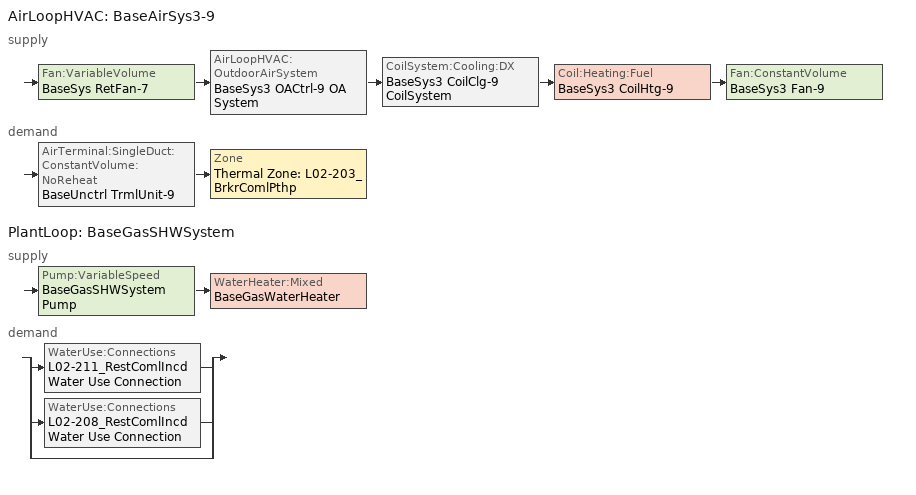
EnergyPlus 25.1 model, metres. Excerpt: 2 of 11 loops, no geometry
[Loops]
AirLoopHVAC 'BaseAirSys3-9'
 supply: Fan:VariableVolume 'BaseSys RetFan-7' > AirLoopHVAC:OutdoorAirSystem 'BaseSys3 OACtrl-9 OA System' > CoilSystem:Cooling:DX 'BaseSys3 CoilClg-9 CoilSystem' > Coil:Heating:Fuel 'BaseSys3 CoilHtg-9' > Fan:ConstantVolume 'BaseSys3 Fan-9'
 demand: AirTerminal:SingleDuct:ConstantVolume:NoReheat 'BaseUnctrl TrmlUnit-9' > Zone 'Thermal Zone: L02-203_BrkrComlPthp'
PlantLoop 'BaseGasSHWSystem'
 supply: Pump:VariableSpeed 'BaseGasSHWSystem Pump' > WaterHeater:Mixed 'BaseGasWaterHeater'
 demand: split
  | WaterUse:Connections 'L02-211_RestComlIncd Water Use Connection'
  | WaterUse:Connections 'L02-208_RestComlIncd Water Use Connection'
  | bypass
[ZoneControl:Thermostat]
Thermal Zone: L02-203_BrkrComlPthp Thermostat: Zone or ZoneList=Thermal Zone: L02-203_BrkrComlPthp; Control Type Schedule=Thermal Zone: L02-203_BrkrComlPthp Thermostat Schedule; Control 1=Thermal Zone: L02-203_BrkrComlPthp Thermostat; Temperature Difference Between Cutout And Setpoint {deltaC}=0
[ThermostatSetpoint:DualSetpoint]
Thermal Zone: L02-203_BrkrComlPthp Thermostat: Heating Setpoint Temperature Schedule=GLBHHtgSetpt; Cooling Setpoint Temperature Schedule=NoClgSetpt
[AirTerminal:SingleDuct:ConstantVolume:NoReheat]
BaseUnctrl TrmlUnit-9: Availability Schedule=Always On Discrete; Maximum Air Flow Rate {m3/s}=0.195332
[Zone equipment]
Thermal Zone: L02-203_BrkrComlPthp: BaseUnctrl TrmlUnit-9
[Sizing:Zone]
Thermal Zone: L02-203_BrkrComlPthp: Zone Cooling Design Supply Air Temperature Input Method=TemperatureDifference; Zone Cooling Design Supply Air Temperature {C}=14; Zone Cooling Design Supply Air Temperature Difference {deltaC}=11.1111; Zone Heating Design Supply Air Temperature Input Method=TemperatureDifference; Zone Heating Design Supply Air Temperature {C}=40; Zone Heating Design Supply Air Temperature Difference {deltaC}=11.1111; Zone Cooling Design Supply Air Humidity Ratio {kgWater/kgDryAir}=0.0085; Zone Heating Design Supply Air Humidity Ratio {kgWater/kgDryAir}=0.008; Design Specification Outdoor Air Object=Thermal Zone: L02-203_BrkrComlPthp Design Specification Outdoor Air; Zone Heating Sizing Factor=1; Zone Cooling Sizing Factor=1; Cooling Design Air Flow Method=DesignDay; Cooling Design Air Flow Rate {m3/s}=0; Cooling Minimum Air Flow per Zone Floor Area {m3/s-m2}=0; Cooling Minimum Air Flow {m3/s}=0; Cooling Minimum Air Flow Fraction=0; Heating Design Air Flow Method=DesignDay; Heating Design Air Flow Rate {m3/s}=0; Heating Maximum Air Flow per Zone Floor Area {m3/s-m2}=0; Heating Maximum Air Flow {m3/s}=0; Heating Maximum Air Flow Fraction=0; Account for Dedicated Outdoor Air System=No; Zone Load Sizing Method=Sensible Load Only No Latent Load; Zone Latent Cooling Design Supply Air Humidity Ratio Input Method=HumidityRatioDifference; Zone Cooling Design Supply Air Humidity Ratio Difference {kgWater/kgDryAir}=0.005; Zone Latent Heating Design Supply Air Humidity Ratio Input Method=HumidityRatioDifference; Zone Humidification Design Supply Air Humidity Ratio Difference {kgWater/kgDryAir}=0.005; Type of Space Sum to Use=Coincident
[DesignSpecification:OutdoorAir]
Thermal Zone: L02-203_BrkrComlPthp Design Specification Outdoor Air: Outdoor Air Method=Maximum; Outdoor Air Flow per Person {m3/s-person}=0.000123553; Outdoor Air Flow per Zone Floor Area {m3/s-m2}=0.0010933; Outdoor Air Flow per Zone {m3/s}=0; Outdoor Air Flow Air Changes per Hour {1/hr}=0
[AirLoopHVAC]
BaseAirSys3-9: Design Supply Air Flow Rate {m3/s}=0.195332; Design Return Air Flow Fraction of Supply Air Flow=0.9
[Sizing:System]
BaseAirSys3-9: Type of Load to Size On=Sensible; Design Outdoor Air Flow Rate {m3/s}=Autosize; Central Heating Maximum System Air Flow Ratio=1; Preheat Design Temperature {C}=10; Preheat Design Humidity Ratio {kgWater/kgDryAir}=0; Precool Design Temperature {C}=5.68434e-14; Precool Design Humidity Ratio {kgWater/kgDryAir}=0; Central Cooling Design Supply Air Temperature {C}=12.7778; Central Heating Design Supply Air Temperature {C}=32.2222; Type of Zone Sum to Use=NonCoincident; 100% Outdoor Air in Cooling=No; 100% Outdoor Air in Heating=No; Central Cooling Design Supply Air Humidity Ratio {kgWater/kgDryAir}=0.0085; Central Heating Design Supply Air Humidity Ratio {kgWater/kgDryAir}=0.008; Cooling Supply Air Flow Rate Method=DesignDay; Cooling Supply Air Flow Rate {m3/s}=0; Cooling Supply Air Flow Rate Per Floor Area {m3/s-m2}=0.00996765; Cooling Fraction of Autosized Cooling Supply Air Flow Rate=1; Cooling Supply Air Flow Rate Per Unit Cooling Capacity {m3/s-W}=3.94755e-05; Heating Supply Air Flow Rate Method=DesignDay; Heating Supply Air Flow Rate {m3/s}=0; Heating Supply Air Flow Rate Per Floor Area {m3/s-m2}=0.00996765; Heating Fraction of Autosized Heating Supply Air Flow Rate=1; Heating Fraction of Autosized Cooling Supply Air Flow Rate=1; Heating Supply Air Flow Rate Per Unit Heating Capacity {m3/s-W}=3.15882e-05; System Outdoor Air Method=ZoneSum; Zone Maximum Outdoor Air Fraction=1; Cooling Design Capacity Method=CoolingDesignCapacity; Cooling Design Capacity {W}=Autosize; Cooling Design Capacity Per Floor Area {W/m2}=234.7; Fraction of Autosized Cooling Design Capacity=1; Heating Design Capacity Method=HeatingDesignCapacity; Heating Design Capacity {W}=Autosize; Heating Design Capacity Per Floor Area {W/m2}=157; Fraction of Autosized Heating Design Capacity=1; Central Cooling Capacity Control Method=OnOff; Occupant Diversity=Autosize
[AvailabilityManager:NightCycle]
Availability Manager Night Cycle 9: Applicability Schedule=Always On Discrete; Fan Schedule=GLBHHVAC; Control Type=CycleOnControlZone; Thermostat Tolerance {deltaC}=1.11111; Cycling Run Time Control Type=ThermostatWithMinimumRunTime; Cycling Run Time {s}=900; Control Zone or Zone List=Thermal Zone: L02-203_BrkrComlPthp
[Fan:VariableVolume]
BaseSys RetFan-7: Availability Schedule=GLBHHVAC; Fan Total Efficiency=0.53625; Pressure Rise {Pa}=490.84; Maximum Flow Rate {m3/s}=0.195332; Fan Power Minimum Flow Rate Input Method=FixedFlowRate; Fan Power Minimum Flow Fraction=0; Fan Power Minimum Air Flow Rate {m3/s}=0; Motor Efficiency=0.825; Motor In Airstream Fraction=1; Fan Power Coefficient 1=0.0013; Fan Power Coefficient 2=0.147; Fan Power Coefficient 3=0.9506; Fan Power Coefficient 4=-0.0998; Fan Power Coefficient 5=0
[SetpointManager:MixedAir] Control Variable=Temperature
Name | Setpoint Node or NodeList
BaseSys RetFan-7 Outlet Node OS Default SPM | BaseSys RetFan-7 Outlet Node
BaseSys3 OACtrl-9 OA System Mixed Air Node OS Default SPM | BaseSys3 OACtrl-9 OA System Mixed Air Node
BaseSys3 CoilClg-9 Outlet Node OS Default SPM | BaseSys3 CoilClg-9 Outlet Node
BaseSys3 CoilHtg-9 Outlet Node OS Default SPM | BaseSys3 CoilHtg-9 Outlet Node
[Controller:OutdoorAir]
BaseSys3 OACtrl-9: Minimum Outdoor Air Flow Rate {m3/s}=0; Maximum Outdoor Air Flow Rate {m3/s}=Autosize; Economizer Control Type=FixedDryBulb; Economizer Control Action Type=ModulateFlow; Economizer Maximum Limit Dry-Bulb Temperature {C}=23.8889; Economizer Maximum Limit Enthalpy {J/kg}=116300; Lockout Type=NoLockout; Minimum Limit Type=FixedMinimum; Minimum Outdoor Air Schedule=BaseSys3 OACtrl-9 Schedule; Maximum Fraction of Outdoor Air Schedule=BaseSys3 OACtrl-9 Max OA Schedule; Mechanical Ventilation Controller=BaseSys3 OACtrl-9 Mech Vent Controller; High Humidity Control=No; High Humidity Outdoor Air Flow Ratio=1; Control High Indoor Humidity Based on Outdoor Humidity Ratio=Yes; Heat Recovery Bypass Control Type=BypassWhenWithinEconomizerLimits; Economizer Operation Staging=InterlockedWithMechanicalCooling
[Controller:MechanicalVentilation]
BaseSys3 OACtrl-9 Mech Vent Controller: Availability Schedule=BaseSys3 OACtrl-9 Schedule; Demand Controlled Ventilation=Yes; System Outdoor Air Method=ZoneSum; Zone or ZoneList Name 1=Thermal Zone: L02-203_BrkrComlPthp; Design Specification Outdoor Air Object Name 1=Thermal Zone: L02-203_BrkrComlPthp Design Specification Outdoor Air
[CoilSystem:Cooling:DX]
BaseSys3 CoilClg-9 CoilSystem: Availability Schedule=Always On Discrete; Cooling Coil=BaseSys3 CoilClg-9
[Coil:Cooling:DX:SingleSpeed]
BaseSys3 CoilClg-9: Availability Schedule=Always On Discrete; Gross Rated Total Cooling Capacity {W}=3547.57; Gross Rated Sensible Heat Ratio=Autosize; Gross Rated Cooling COP {W/W}=3; Rated Air Flow Rate {m3/s}=0.195332; Rated Evaporator Fan Power Per Volume Flow Rate 2017 {W/(m3/s)}=773.3; Rated Evaporator Fan Power Per Volume Flow Rate 2023 {W/(m3/s)}=934.4; Total Cooling Capacity Function of Temperature Curve=CoilClgDXQRatio_fTwbToadbSI; Total Cooling Capacity Function of Flow Fraction Curve=CoilClgDXSnglQRatio_fCFMRatio; Energy Input Ratio Function of Temperature Curve=CoilClgDXStdSEER13EIR_fTwbToadbSI; Energy Input Ratio Function of Flow Fraction Curve=CoilClgDXSnglEIRRatio_fCFMRatio; Part Load Fraction Correlation Curve=CoilClgDXSEEREIRRatio_fQFrac; Minimum Outdoor Dry-Bulb Temperature for Compressor Operation {C}=-25; Nominal Time for Condensate Removal to Begin {s}=0; Ratio of Initial Moisture Evaporation Rate and Steady State Latent Capacity=0; Maximum Cycling Rate {cycles/hr}=0; Latent Capacity Time Constant {s}=0; Condenser Type=AirCooled; Evaporative Condenser Effectiveness=0.9; Evaporative Condenser Air Flow Rate {m3/s}=Autosize; Evaporative Condenser Pump Rated Power Consumption {W}=Autosize; Crankcase Heater Capacity {W}=0; Maximum Outdoor Dry-Bulb Temperature for Crankcase Heater Operation {C}=10; Basin Heater Capacity {W/K}=0; Basin Heater Setpoint Temperature {C}=2
[Coil:Heating:Fuel]
BaseSys3 CoilHtg-9: Availability Schedule=Always On Discrete; Fuel Type=NaturalGas; Burner Efficiency=0.800031; Nominal Capacity {W}=3721.8; On Cycle Parasitic Electric Load {W}=0; Part Load Fraction Correlation Curve=CoilHtgFurnFIRRatio_fQRatio; Off Cycle Parasitic Fuel Load {W}=0
[Fan:ConstantVolume]
BaseSys3 Fan-9: Availability Schedule=GLBHHVAC; Fan Total Efficiency=0.53625; Pressure Rise {Pa}=523.993; Maximum Flow Rate {m3/s}=0.195332; Motor Efficiency=0.825; Motor In Airstream Fraction=1
[SetpointManager:SingleZone:Reheat]
Setpoint Manager Single Zone Reheat 9: Control Variable=Temperature; Minimum Supply Air Temperature {C}=-99; Maximum Supply Air Temperature {C}=99; Control Zone=Thermal Zone: L02-203_BrkrComlPthp; Setpoint Node or NodeList=BaseSys3 Fan-9 Outlet Node
[PlantLoop]
BaseGasSHWSystem: Fluid Type=Water; Plant Equipment Operation Scheme=BaseGasSHWSystem Operation Schemes; Maximum Loop Temperature {C}=100; Minimum Loop Temperature {C}=0; Maximum Loop Flow Rate {m3/s}=Autosize; Minimum Loop Flow Rate {m3/s}=0; Plant Loop Volume {m3}=Autocalculate; Load Distribution Scheme=Optimal; Plant Loop Demand Calculation Scheme=SingleSetpoint; Common Pipe Simulation=None
[Sizing:Plant]
BaseGasSHWSystem: Loop Type=Heating; Design Loop Exit Temperature {C}=48.8889; Loop Design Temperature Difference {deltaC}=36.1111; Sizing Option=NonCoincident; Zone Timesteps in Averaging Window=1; Coincident Sizing Factor Mode=None
[Pump:VariableSpeed]
BaseGasSHWSystem Pump: Design Maximum Flow Rate {m3/s}=Autosize; Design Pump Head {Pa}=0; Design Power Consumption {W}=Autosize; Motor Efficiency=0.9; Fraction of Motor Inefficiencies to Fluid Stream=0; Coefficient 1 of the Part Load Performance Curve=0; Coefficient 2 of the Part Load Performance Curve=1; Coefficient 3 of the Part Load Performance Curve=0; Coefficient 4 of the Part Load Performance Curve=0; Design Minimum Flow Rate {m3/s}=0; Pump Control Type=Intermittent; Skin Loss Radiative Fraction=0.5; Design Power Sizing Method=PowerPerFlowPerPressure; Design Electric Power per Unit Flow Rate {W/(m3/s)}=348701.1; Design Shaft Power per Unit Flow Rate per Unit Head {W/((m3/s)-Pa)}=1.28205; Design Minimum Flow Rate Fraction=0
[WaterHeater:Mixed]
BaseGasWaterHeater: Tank Volume {m3}=0.113562; Setpoint Temperature Schedule=BaseGasWaterHeater Setpoint Temp; Deadband Temperature Difference {deltaC}=2; Maximum Temperature Limit {C}=82.22; Heater Control Type=Cycle; Heater Maximum Capacity {W}=8880.61; Heater Ignition Minimum Flow Rate {m3/s}=0; Heater Ignition Delay {s}=0; Heater Fuel Type=NaturalGas; Heater Thermal Efficiency=0.8; Off Cycle Parasitic Fuel Consumption Rate {W}=0; Off Cycle Parasitic Fuel Type=NaturalGas; Off Cycle Parasitic Heat Fraction to Tank=0.8; On Cycle Parasitic Fuel Consumption Rate {W}=0; On Cycle Parasitic Fuel Type=NaturalGas; On Cycle Parasitic Heat Fraction to Tank=0; Ambient Temperature Indicator=Schedule; Ambient Temperature Schedule=BaseGasWaterHeater Ambient Temperature; Off Cycle Loss Coefficient to Ambient Temperature {W/K}=5.4783; Off Cycle Loss Fraction to Zone=1; On Cycle Loss Coefficient to Ambient Temperature {W/K}=5.4783; On Cycle Loss Fraction to Zone=1; Use Side Effectiveness=1; Source Side Effectiveness=1; Use Side Design Flow Rate {m3/s}=Autosize; Source Side Design Flow Rate {m3/s}=Autosize; Indirect Water Heating Recovery Time {hr}=1.5; Source Side Flow Control Mode=IndirectHeatPrimarySetpoint
[WaterHeater:Sizing]
BaseGasWaterHeater: Design Mode=PeakDraw; Time Storage Can Meet Peak Draw {hr}=0.538503; Time for Tank Recovery {hr}=0; Nominal Tank Volume for Autosizing Plant Connections {m3}=1
[WaterUse:Connections] Drain Water Heat Exchanger Type=None; Drain Water Heat Exchanger Destination=Plant
Name | Water Use Equipment Name 1
L02-211_RestComlIncd Water Use Connection | L02-211_RestComlIncd Water Use Equipment
L02-208_RestComlIncd Water Use Connection | L02-208_RestComlIncd Water Use Equipment
[WaterUse:Equipment] Flow Rate Fraction Schedule=GLBHSHW
Name | Peak Flow Rate {m3/s} | Target Temperature Schedule
L02-211_RestComlIncd Water Use Equipment | 9.24403e-06 | L02-211_RestComlIncd Target SHW Temp
L02-208_RestComlIncd Water Use Equipment | 1.26635e-06 | L02-208_RestComlIncd Target SHW Temp
[PlantEquipmentOperationSchemes]
BaseGasSHWSystem Operation Schemes: Control Scheme Object Type 1=PlantEquipmentOperation:HeatingLoad; Control Scheme Name 1=BaseGasSHWSystem Heating Operation Scheme; Control Scheme Schedule Name 1=Always On Discrete
[PlantEquipmentOperation:HeatingLoad]
BaseGasSHWSystem Heating Operation Scheme: Load Range Lower Limit 1 {W}=0; Load Range Upper Limit 1 {W}=1000000000; Range Equipment List Name 1=BaseGasSHWSystem Heating Equipment List
[PlantEquipmentList]
BaseGasSHWSystem Heating Equipment List: WaterHeater:Mixed, BaseGasWaterHeater
[SetpointManager:Scheduled]
{e9d6e35b-7390-4dbb-8c3d-2a2a943f8b30}: Control Variable=Temperature; Schedule=BaseGasSHWSystem Supply Temp Schedule; Setpoint Node or NodeList=BaseGasSHWSystem Supply Mixer Outlet Node
[Schedule:Year]
GLBHHtgSetpt: GLBHWinHtgSetptWk, 1, 1, 1, 15, GLBHSpFaHtgSetptWk, 1, 16, 6, 15, GLBHSumHtgSetptWk, 6, 16, 9, 15, GLBHSpFaHtgSetptWk, 9, 16, 11, 15, GLBHWinHtgSetptWk, 11, 16, 12, 31
NoClgSetpt: NoClgSetpt Wk, 1, 1, 12, 31
BaseSys3 OACtrl-9 Schedule: BaseSys3 OACtrl-9 Schedule Week 1, 1, 1, 1, 15, BaseSys3 OACtrl-9 Schedule Week 2, 1, 16, 6, 15, BaseSys3 OACtrl-9 Schedule Week 3, 6, 16, 9, 15, BaseSys3 OACtrl-9 Schedule Week 4, 9, 16, 11, 15, BaseSys3 OACtrl-9 Schedule Week 5, 11, 16, 12, 31
GLBHHVAC: GLBHWinHVACWk, 1, 1, 1, 15, GLBHSpFaHVACWk, 1, 16, 6, 15, GLBHSumHVACWk, 6, 16, 9, 15, GLBHSpFaHVACWk, 9, 16, 11, 15, GLBHWinHVACWk, 11, 16, 12, 31
GLBHSHW: GLBHWinSHWWk, 1, 1, 1, 15, GLBHSpFaSHWWk, 1, 16, 6, 15, GLBHSumSHWWk, 6, 16, 9, 15, GLBHSpFaSHWWk, 9, 16, 11, 15, GLBHWinSHWWk, 11, 16, 12, 31
BaseGasSHWSystem Supply Temp Schedule: BaseGasSHWSystem Supply Temp Schedule Week Rule - Jan1-Dec31, 1, 1, 12, 31
BaseGasWaterHeater Ambient Temperature: BaseGasWaterHeater Ambient Temperature Week Rule - Jan1-Dec31, 1, 1, 12, 31
BaseGasWaterHeater Setpoint Temp: BaseGasWaterHeater Setpoint Temp Week Rule - Jan1-Dec31, 1, 1, 12, 31
BaseSys3 OACtrl-9 Max OA Schedule: BaseSys3 OACtrl-9 Max OA Schedule Week Rule - Jan1-Dec31, 1, 1, 12, 31
L02-208_RestComlIncd Target SHW Temp: L02-208_RestComlIncd Target SHW Temp Week Rule - Jan1-Dec31, 1, 1, 12, 31
L02-211_RestComlIncd Target SHW Temp: L02-211_RestComlIncd Target SHW Temp Week Rule - Jan1-Dec31, 1, 1, 12, 31
[Schedule:Week:Daily]
GLBHWinHtgSetptWk: GLBHWinHtgSetptSun, GLBHWinHtgSetptWD, GLBHWinHtgSetptWD, GLBHWinHtgSetptWD, GLBHWinHtgSetptWD, GLBHWinHtgSetptFri, GLBHWinHtgSetptSat, GLBHWinHtgSetptSun, OfficeHtgSetptWD, OfficeHtgSetptWD, GLBHWinHtgSetptSun, GLBHWinHtgSetptSun
GLBHSpFaHtgSetptWk: GLBHSpFaHtgSetptSun, GLBHSpFaHtgSetptWD, GLBHSpFaHtgSetptWD, GLBHSpFaHtgSetptWD, GLBHSpFaHtgSetptWD, GLBHSpFaHtgSetptFri, GLBHSpFaHtgSetptSat, GLBHSpFaHtgSetptSun, OfficeHtgSetptWD, OfficeHtgSetptWD, GLBHSpFaHtgSetptSun, GLBHSpFaHtgSetptSun
GLBHSumHtgSetptWk: GLBHSumHtgSetptSun, GLBHSumHtgSetptWD, GLBHSumHtgSetptWD, GLBHSumHtgSetptWD, GLBHSumHtgSetptWD, GLBHSumHtgSetptFri, GLBHSumHtgSetptSat, GLBHSumHtgSetptSun, OfficeHtgSetptWD, OfficeHtgSetptWD, GLBHSumHtgSetptSun, GLBHSumHtgSetptSun
NoClgSetpt Wk: NoClgSetpt Day, NoClgSetpt Day, NoClgSetpt Day, NoClgSetpt Day, NoClgSetpt Day, NoClgSetpt Day, NoClgSetpt Day, NoClgSetpt Day, OfficeClgSetptWD, OfficeClgSetptWD, NoClgSetpt Day, NoClgSetpt Day
BaseSys3 OACtrl-9 Schedule Week 1: BaseSys3 OACtrl-9 Schedule Week 1 Sunday, BaseSys3 OACtrl-9 Schedule Week 1 Monday, BaseSys3 OACtrl-9 Schedule Week 1 Tuesday, BaseSys3 OACtrl-9 Schedule Week 1 Wednesday, BaseSys3 OACtrl-9 Schedule Week 1 Thursday, BaseSys3 OACtrl-9 Schedule Week 1 Friday, BaseSys3 OACtrl-9 Schedule Week 1 Saturday, BaseSys3 OACtrl-9 Schedule Week 1 Holiday, BaseSys3 OACtrl-9 Schedule Week 1 Summer, BaseSys3 OACtrl-9 Schedule Week 1 Winter, BaseSys3 OACtrl-9 Schedule Week 1 Custom 1, BaseSys3 OACtrl-9 Schedule Week 1 Custom 2
BaseSys3 OACtrl-9 Schedule Week 2: BaseSys3 OACtrl-9 Schedule Week 2 Sunday, BaseSys3 OACtrl-9 Schedule Week 2 Monday, BaseSys3 OACtrl-9 Schedule Week 2 Tuesday, BaseSys3 OACtrl-9 Schedule Week 2 Wednesday, BaseSys3 OACtrl-9 Schedule Week 2 Thursday, BaseSys3 OACtrl-9 Schedule Week 2 Friday, BaseSys3 OACtrl-9 Schedule Week 2 Saturday, BaseSys3 OACtrl-9 Schedule Week 2 Holiday, BaseSys3 OACtrl-9 Schedule Week 2 Summer, BaseSys3 OACtrl-9 Schedule Week 2 Winter, BaseSys3 OACtrl-9 Schedule Week 2 Custom 1, BaseSys3 OACtrl-9 Schedule Week 2 Custom 2
BaseSys3 OACtrl-9 Schedule Week 3: BaseSys3 OACtrl-9 Schedule Week 3 Sunday, BaseSys3 OACtrl-9 Schedule Week 3 Monday, BaseSys3 OACtrl-9 Schedule Week 3 Tuesday, BaseSys3 OACtrl-9 Schedule Week 3 Wednesday, BaseSys3 OACtrl-9 Schedule Week 3 Thursday, BaseSys3 OACtrl-9 Schedule Week 3 Friday, BaseSys3 OACtrl-9 Schedule Week 3 Saturday, BaseSys3 OACtrl-9 Schedule Week 3 Holiday, BaseSys3 OACtrl-9 Schedule Week 3 Summer, BaseSys3 OACtrl-9 Schedule Week 3 Winter, BaseSys3 OACtrl-9 Schedule Week 3 Custom 1, BaseSys3 OACtrl-9 Schedule Week 3 Custom 2
BaseSys3 OACtrl-9 Schedule Week 4: BaseSys3 OACtrl-9 Schedule Week 4 Sunday, BaseSys3 OACtrl-9 Schedule Week 4 Monday, BaseSys3 OACtrl-9 Schedule Week 4 Tuesday, BaseSys3 OACtrl-9 Schedule Week 4 Wednesday, BaseSys3 OACtrl-9 Schedule Week 4 Thursday, BaseSys3 OACtrl-9 Schedule Week 4 Friday, BaseSys3 OACtrl-9 Schedule Week 4 Saturday, BaseSys3 OACtrl-9 Schedule Week 4 Holiday, BaseSys3 OACtrl-9 Schedule Week 4 Summer, BaseSys3 OACtrl-9 Schedule Week 4 Winter, BaseSys3 OACtrl-9 Schedule Week 4 Custom 1, BaseSys3 OACtrl-9 Schedule Week 4 Custom 2
BaseSys3 OACtrl-9 Schedule Week 5: BaseSys3 OACtrl-9 Schedule Week 5 Sunday, BaseSys3 OACtrl-9 Schedule Week 5 Monday, BaseSys3 OACtrl-9 Schedule Week 5 Tuesday, BaseSys3 OACtrl-9 Schedule Week 5 Wednesday, BaseSys3 OACtrl-9 Schedule Week 5 Thursday, BaseSys3 OACtrl-9 Schedule Week 5 Friday, BaseSys3 OACtrl-9 Schedule Week 5 Saturday, BaseSys3 OACtrl-9 Schedule Week 5 Holiday, BaseSys3 OACtrl-9 Schedule Week 5 Summer, BaseSys3 OACtrl-9 Schedule Week 5 Winter, BaseSys3 OACtrl-9 Schedule Week 5 Custom 1, BaseSys3 OACtrl-9 Schedule Week 5 Custom 2
GLBHSpFaHVACWk: GLBHSpFaHVACSun, GLBHSpFaHVACWD, GLBHSpFaHVACWD, GLBHSpFaHVACWD, GLBHSpFaHVACWD, GLBHSpFaHVACFri, GLBHSpFaHVACSat, GLBHSpFaHVACSun, AllOnHVACAvailDay, AllOnHVACAvailDay, GLBHSpFaHVACSun, GLBHSpFaHVACSun
GLBHSpFaSHWWk: GLBHSpFaSHWSun, GLBHSpFaSHWWD, GLBHSpFaSHWWD, GLBHSpFaSHWWD, GLBHSpFaSHWWD, GLBHSpFaSHWFri, GLBHSpFaSHWSat, GLBHSpFaSHWSun, OnDay, OffDay, GLBHSpFaSHWSun, GLBHSpFaSHWSun
GLBHSumHVACWk: GLBHSumHVACSun, GLBHSumHVACWD, GLBHSumHVACWD, GLBHSumHVACWD, GLBHSumHVACWD, GLBHSumHVACFri, GLBHSumHVACSat, GLBHSumHVACSun, AllOnHVACAvailDay, AllOnHVACAvailDay, GLBHSumHVACSun, GLBHSumHVACSun
GLBHSumSHWWk: GLBHSumSHWSun, GLBHSumSHWWD, GLBHSumSHWWD, GLBHSumSHWWD, GLBHSumSHWWD, GLBHSumSHWFri, GLBHSumSHWSat, GLBHSumSHWSun, OnDay, OffDay, GLBHSumSHWSun, GLBHSumSHWSun
GLBHWinHVACWk: GLBHWinHVACSun, GLBHWinHVACWD, GLBHWinHVACWD, GLBHWinHVACWD, GLBHWinHVACWD, GLBHWinHVACFri, GLBHWinHVACSat, GLBHWinHVACSun, AllOnHVACAvailDay, AllOnHVACAvailDay, GLBHWinHVACSun, GLBHWinHVACSun
GLBHWinSHWWk: GLBHWinSHWSun, GLBHWinSHWWD, GLBHWinSHWWD, GLBHWinSHWWD, GLBHWinSHWWD, GLBHWinSHWFri, GLBHWinSHWSat, GLBHWinSHWSun, OnDay, OffDay, GLBHWinSHWSun, GLBHWinSHWSun
BaseGasSHWSystem Supply Temp Schedule Week Rule - Jan1-Dec31: BaseGasSHWSystem Supply Temp Schedule Day Schedule, BaseGasSHWSystem Supply Temp Schedule Day Schedule, BaseGasSHWSystem Supply Temp Schedule Day Schedule, BaseGasSHWSystem Supply Temp Schedule Day Schedule, BaseGasSHWSystem Supply Temp Schedule Day Schedule, BaseGasSHWSystem Supply Temp Schedule Day Schedule, BaseGasSHWSystem Supply Temp Schedule Day Schedule, BaseGasSHWSystem Supply Temp Schedule Day Schedule, BaseGasSHWSystem Supply Temp Schedule Day Schedule, BaseGasSHWSystem Supply Temp Schedule Day Schedule, BaseGasSHWSystem Supply Temp Schedule Day Schedule, BaseGasSHWSystem Supply Temp Schedule Day Schedule
BaseGasWaterHeater Ambient Temperature Week Rule - Jan1-Dec31: BaseGasWaterHeater Ambient Temperature Day Schedule, BaseGasWaterHeater Ambient Temperature Day Schedule, BaseGasWaterHeater Ambient Temperature Day Schedule, BaseGasWaterHeater Ambient Temperature Day Schedule, BaseGasWaterHeater Ambient Temperature Day Schedule, BaseGasWaterHeater Ambient Temperature Day Schedule, BaseGasWaterHeater Ambient Temperature Day Schedule, BaseGasWaterHeater Ambient Temperature Day Schedule, BaseGasWaterHeater Ambient Temperature Day Schedule, BaseGasWaterHeater Ambient Temperature Day Schedule, BaseGasWaterHeater Ambient Temperature Day Schedule, BaseGasWaterHeater Ambient Temperature Day Schedule
BaseGasWaterHeater Setpoint Temp Week Rule - Jan1-Dec31: BaseGasWaterHeater Setpoint Temp Day Schedule, BaseGasWaterHeater Setpoint Temp Day Schedule, BaseGasWaterHeater Setpoint Temp Day Schedule, BaseGasWaterHeater Setpoint Temp Day Schedule, BaseGasWaterHeater Setpoint Temp Day Schedule, BaseGasWaterHeater Setpoint Temp Day Schedule, BaseGasWaterHeater Setpoint Temp Day Schedule, BaseGasWaterHeater Setpoint Temp Day Schedule, BaseGasWaterHeater Setpoint Temp Day Schedule, BaseGasWaterHeater Setpoint Temp Day Schedule, BaseGasWaterHeater Setpoint Temp Day Schedule, BaseGasWaterHeater Setpoint Temp Day Schedule
BaseSys3 OACtrl-9 Max OA Schedule Week Rule - Jan1-Dec31: BaseSys3 OACtrl-9 Max OA Schedule Day Schedule, BaseSys3 OACtrl-9 Max OA Schedule Day Schedule, BaseSys3 OACtrl-9 Max OA Schedule Day Schedule, BaseSys3 OACtrl-9 Max OA Schedule Day Schedule, BaseSys3 OACtrl-9 Max OA Schedule Day Schedule, BaseSys3 OACtrl-9 Max OA Schedule Day Schedule, BaseSys3 OACtrl-9 Max OA Schedule Day Schedule, BaseSys3 OACtrl-9 Max OA Schedule Day Schedule, BaseSys3 OACtrl-9 Max OA Schedule Day Schedule, BaseSys3 OACtrl-9 Max OA Schedule Day Schedule, BaseSys3 OACtrl-9 Max OA Schedule Day Schedule, BaseSys3 OACtrl-9 Max OA Schedule Day Schedule
L02-208_RestComlIncd Target SHW Temp Week Rule - Jan1-Dec31: L02-208_RestComlIncd Target SHW Temp Default Day, L02-208_RestComlIncd Target SHW Temp Default Day, L02-208_RestComlIncd Target SHW Temp Default Day, L02-208_RestComlIncd Target SHW Temp Default Day, L02-208_RestComlIncd Target SHW Temp Default Day, L02-208_RestComlIncd Target SHW Temp Default Day, L02-208_RestComlIncd Target SHW Temp Default Day, L02-208_RestComlIncd Target SHW Temp Default Day, L02-208_RestComlIncd Target SHW Temp Default Day, L02-208_RestComlIncd Target SHW Temp Default Day, L02-208_RestComlIncd Target SHW Temp Default Day, L02-208_RestComlIncd Target SHW Temp Default Day
L02-211_RestComlIncd Target SHW Temp Week Rule - Jan1-Dec31: L02-211_RestComlIncd Target SHW Temp Default Day, L02-211_RestComlIncd Target SHW Temp Default Day, L02-211_RestComlIncd Target SHW Temp Default Day, L02-211_RestComlIncd Target SHW Temp Default Day, L02-211_RestComlIncd Target SHW Temp Default Day, L02-211_RestComlIncd Target SHW Temp Default Day, L02-211_RestComlIncd Target SHW Temp Default Day, L02-211_RestComlIncd Target SHW Temp Default Day, L02-211_RestComlIncd Target SHW Temp Default Day, L02-211_RestComlIncd Target SHW Temp Default Day, L02-211_RestComlIncd Target SHW Temp Default Day, L02-211_RestComlIncd Target SHW Temp Default Day
[Schedule:Day:Interval]
OnDay; AllOnHVACAvailDay; BaseSys3 OACtrl-9 Schedule Week 1 Summer; BaseSys3 OACtrl-9 Schedule Week 1 Winter; BaseSys3 OACtrl-9 Schedule Week 2 Summer; BaseSys3 OACtrl-9 Schedule Week 2 Winter; BaseSys3 OACtrl-9 Schedule Week 3 Summer; BaseSys3 OACtrl-9 Schedule Week 3 Winter; BaseSys3 OACtrl-9 Schedule Week 4 Summer; BaseSys3 OACtrl-9 Schedule Week 4 Winter; BaseSys3 OACtrl-9 Schedule Week 5 Summer; BaseSys3 OACtrl-9 Schedule Week 5 Winter: No, 01:00, 1, 02:00, 1, 03:00, 1, 04:00, 1, 05:00, 1, 06:00, 1, 07:00, 1, 08:00, 1, 09:00, 1, 10:00, 1, 11:00, 1, 12:00, 1, 13:00, 1, 14:00, 1, 15:00, 1, 16:00, 1, 17:00, 1, 18:00, 1, 19:00, 1, 20:00, 1, 21:00, 1, 22:00, 1, 23:00, 1, 24:00, 1
OffDay; BaseSys3 OACtrl-9 Schedule Week 1 Custom 1; BaseSys3 OACtrl-9 Schedule Week 1 Custom 2; BaseSys3 OACtrl-9 Schedule Week 1 Holiday; BaseSys3 OACtrl-9 Schedule Week 1 Sunday; BaseSys3 OACtrl-9 Schedule Week 5 Custom 1; BaseSys3 OACtrl-9 Schedule Week 5 Custom 2; BaseSys3 OACtrl-9 Schedule Week 5 Holiday; BaseSys3 OACtrl-9 Schedule Week 5 Sunday; GLBHWinHVACSun: No, 01:00, 0, 02:00, 0, 03:00, 0, 04:00, 0, 05:00, 0, 06:00, 0, 07:00, 0, 08:00, 0, 09:00, 0, 10:00, 0, 11:00, 0, 12:00, 0, 13:00, 0, 14:00, 0, 15:00, 0, 16:00, 0, 17:00, 0, 18:00, 0, 19:00, 0, 20:00, 0, 21:00, 0, 22:00, 0, 23:00, 0, 24:00, 0
GLBHWinHtgSetptSun: No, 01:00, 15.5556, 02:00, 15.5556, 03:00, 15.5556, 04:00, 15.5556, 05:00, 15.5556, 06:00, 15.5556, 07:00, 15.5556, 08:00, 15.5556, 09:00, 15.5556, 10:00, 15.5556, 11:00, 15.5556, 12:00, 15.5556, 13:00, 15.5556, 14:00, 15.5556, 15:00, 15.5556, 16:00, 15.5556, 17:00, 15.5556, 18:00, 15.5556, 19:00, 15.5556, 20:00, 15.5556, 21:00, 15.5556, 22:00, 15.5556, 23:00, 15.5556, 24:00, 15.5556
GLBHWinHtgSetptWD; GLBHWinHtgSetptFri; GLBHWinHtgSetptSat: No, 01:00, 15.5556, 02:00, 15.5556, 03:00, 15.5556, 04:00, 15.5556, 05:00, 15.5556, 06:00, 15.5556, 07:00, 15.5556, 08:00, 15.5556, 09:00, 15.5556, 10:00, 15.5556, 11:00, 15.5556, 12:00, 15.5556, 13:00, 15.5556, 14:00, 21.1111, 15:00, 21.1111, 16:00, 21.1111, 17:00, 21.1111, 18:00, 21.1111, 19:00, 21.1111, 20:00, 21.1111, 21:00, 15.5556, 22:00, 15.5556, 23:00, 15.5556, 24:00, 15.5556
OfficeHtgSetptWD: No, 01:00, 15.5556, 02:00, 15.5556, 03:00, 15.5556, 04:00, 15.5556, 05:00, 15.5556, 06:00, 21.1111, 07:00, 21.1111, 08:00, 21.1111, 09:00, 21.1111, 10:00, 21.1111, 11:00, 21.1111, 12:00, 21.1111, 13:00, 21.1111, 14:00, 21.1111, 15:00, 21.1111, 16:00, 21.1111, 17:00, 21.1111, 18:00, 21.1111, 19:00, 21.1111, 20:00, 21.1111, 21:00, 21.1111, 22:00, 21.1111, 23:00, 21.1111, 24:00, 21.1111
GLBHSpFaHtgSetptSun; GLBHSpFaHtgSetptSat: No, 01:00, 15.5556, 02:00, 15.5556, 03:00, 15.5556, 04:00, 15.5556, 05:00, 15.5556, 06:00, 21.1111, 07:00, 21.1111, 08:00, 21.1111, 09:00, 21.1111, 10:00, 21.1111, 11:00, 21.1111, 12:00, 15.5556, 13:00, 15.5556, 14:00, 15.5556, 15:00, 15.5556, 16:00, 15.5556, 17:00, 15.5556, 18:00, 15.5556, 19:00, 15.5556, 20:00, 15.5556, 21:00, 15.5556, 22:00, 15.5556, 23:00, 15.5556, 24:00, 15.5556
GLBHSpFaHtgSetptWD; GLBHSpFaHtgSetptFri: No, 01:00, 15.5556, 02:00, 15.5556, 03:00, 15.5556, 04:00, 15.5556, 05:00, 21.1111, 06:00, 21.1111, 07:00, 21.1111, 08:00, 21.1111, 09:00, 21.1111, 10:00, 21.1111, 11:00, 21.1111, 12:00, 21.1111, 13:00, 21.1111, 14:00, 21.1111, 15:00, 21.1111, 16:00, 21.1111, 17:00, 21.1111, 18:00, 21.1111, 19:00, 21.1111, 20:00, 15.5556, 21:00, 15.5556, 22:00, 15.5556, 23:00, 15.5556, 24:00, 15.5556
GLBHSumHtgSetptSun; GLBHSumHtgSetptSat: No, 01:00, 15.5556, 02:00, 15.5556, 03:00, 15.5556, 04:00, 15.5556, 05:00, 15.5556, 06:00, 21.1111, 07:00, 21.1111, 08:00, 21.1111, 09:00, 21.1111, 10:00, 21.1111, 11:00, 21.1111, 12:00, 21.1111, 13:00, 21.1111, 14:00, 15.5556, 15:00, 15.5556, 16:00, 15.5556, 17:00, 15.5556, 18:00, 15.5556, 19:00, 15.5556, 20:00, 15.5556, 21:00, 15.5556, 22:00, 15.5556, 23:00, 15.5556, 24:00, 15.5556
GLBHSumHtgSetptWD: No, 01:00, 15.5556, 02:00, 15.5556, 03:00, 15.5556, 04:00, 15.5556, 05:00, 21.1111, 06:00, 21.1111, 07:00, 21.1111, 08:00, 21.1111, 09:00, 21.1111, 10:00, 21.1111, 11:00, 21.1111, 12:00, 21.1111, 13:00, 21.1111, 14:00, 21.1111, 15:00, 21.1111, 16:00, 21.1111, 17:00, 21.1111, 18:00, 21.1111, 19:00, 21.1111, 20:00, 21.1111, 21:00, 15.5556, 22:00, 15.5556, 23:00, 15.5556, 24:00, 15.5556
GLBHSumHtgSetptFri: No, 01:00, 15.5556, 02:00, 15.5556, 03:00, 15.5556, 04:00, 15.5556, 05:00, 21.1111, 06:00, 21.1111, 07:00, 21.1111, 08:00, 21.1111, 09:00, 21.1111, 10:00, 21.1111, 11:00, 21.1111, 12:00, 21.1111, 13:00, 21.1111, 14:00, 21.1111, 15:00, 21.1111, 16:00, 21.1111, 17:00, 21.1111, 18:00, 21.1111, 19:00, 15.5556, 20:00, 15.5556, 21:00, 15.5556, 22:00, 15.5556, 23:00, 15.5556, 24:00, 15.5556
NoClgSetpt Day: No, 01:00, 35, 02:00, 35, 03:00, 35, 04:00, 35, 05:00, 35, 06:00, 35, 07:00, 35, 08:00, 35, 09:00, 35, 10:00, 35, 11:00, 35, 12:00, 35, 13:00, 35, 14:00, 35, 15:00, 35, 16:00, 35, 17:00, 35, 18:00, 35, 19:00, 35, 20:00, 35, 21:00, 35, 22:00, 35, 23:00, 35, 24:00, 35
OfficeClgSetptWD: No, 01:00, 29.4444, 02:00, 29.4444, 03:00, 29.4444, 04:00, 29.4444, 05:00, 29.4444, 06:00, 23.8889, 07:00, 23.8889, 08:00, 23.8889, 09:00, 23.8889, 10:00, 23.8889, 11:00, 23.8889, 12:00, 23.8889, 13:00, 23.8889, 14:00, 23.8889, 15:00, 23.8889, 16:00, 23.8889, 17:00, 23.8889, 18:00, 23.8889, 19:00, 23.8889, 20:00, 23.8889, 21:00, 23.8889, 22:00, 23.8889, 23:00, 23.8889, 24:00, 23.8889
BaseGasSHWSystem Supply Temp Schedule Day Schedule; BaseGasWaterHeater Setpoint Temp Day Schedule; L02-208_RestComlIncd Target SHW Temp Default Day; L02-211_RestComlIncd Target SHW Temp Default Day: No, 24:00, 48.8889
BaseGasWaterHeater Ambient Temperature Day Schedule: No, 24:00, 20
BaseSys3 OACtrl-9 Max OA Schedule Day Schedule: No, 24:00, 0.9
BaseSys3 OACtrl-9 Schedule Week 1 Friday; BaseSys3 OACtrl-9 Schedule Week 1 Monday; BaseSys3 OACtrl-9 Schedule Week 1 Saturday; BaseSys3 OACtrl-9 Schedule Week 1 Thursday; BaseSys3 OACtrl-9 Schedule Week 1 Tuesday; BaseSys3 OACtrl-9 Schedule Week 1 Wednesday; BaseSys3 OACtrl-9 Schedule Week 5 Friday; BaseSys3 OACtrl-9 Schedule Week 5 Monday; BaseSys3 OACtrl-9 Schedule Week 5 Saturday; BaseSys3 OACtrl-9 Schedule Week 5 Thursday; BaseSys3 OACtrl-9 Schedule Week 5 Tuesday; BaseSys3 OACtrl-9 Schedule Week 5 Wednesday; GLBHWinHVACFri; GLBHWinHVACSat; GLBHWinHVACWD: No, 01:00, 0, 02:00, 0, 03:00, 0, 04:00, 0, 05:00, 0, 06:00, 0, 07:00, 0, 08:00, 0, 09:00, 0, 10:00, 0, 11:00, 0, 12:00, 0, 13:00, 0, 14:00, 1, 15:00, 1, 16:00, 1, 17:00, 1, 18:00, 1, 19:00, 1, 20:00, 1, 21:00, 0, 22:00, 0, 23:00, 0, 24:00, 0
BaseSys3 OACtrl-9 Schedule Week 2 Custom 1; BaseSys3 OACtrl-9 Schedule Week 2 Custom 2; BaseSys3 OACtrl-9 Schedule Week 2 Holiday; BaseSys3 OACtrl-9 Schedule Week 2 Saturday; BaseSys3 OACtrl-9 Schedule Week 2 Sunday; BaseSys3 OACtrl-9 Schedule Week 4 Custom 1; BaseSys3 OACtrl-9 Schedule Week 4 Custom 2; BaseSys3 OACtrl-9 Schedule Week 4 Holiday; BaseSys3 OACtrl-9 Schedule Week 4 Saturday; BaseSys3 OACtrl-9 Schedule Week 4 Sunday; GLBHSpFaHVACSat; GLBHSpFaHVACSun: No, 01:00, 0, 02:00, 0, 03:00, 0, 04:00, 0, 05:00, 0, 06:00, 1, 07:00, 1, 08:00, 1, 09:00, 1, 10:00, 1, 11:00, 1, 12:00, 0, 13:00, 0, 14:00, 0, 15:00, 0, 16:00, 0, 17:00, 0, 18:00, 0, 19:00, 0, 20:00, 0, 21:00, 0, 22:00, 0, 23:00, 0, 24:00, 0
BaseSys3 OACtrl-9 Schedule Week 2 Friday; BaseSys3 OACtrl-9 Schedule Week 2 Monday; BaseSys3 OACtrl-9 Schedule Week 2 Thursday; BaseSys3 OACtrl-9 Schedule Week 2 Tuesday; BaseSys3 OACtrl-9 Schedule Week 2 Wednesday; BaseSys3 OACtrl-9 Schedule Week 4 Friday; BaseSys3 OACtrl-9 Schedule Week 4 Monday; BaseSys3 OACtrl-9 Schedule Week 4 Thursday; BaseSys3 OACtrl-9 Schedule Week 4 Tuesday; BaseSys3 OACtrl-9 Schedule Week 4 Wednesday; GLBHSpFaHVACFri; GLBHSpFaHVACWD: No, 01:00, 0, 02:00, 0, 03:00, 0, 04:00, 0, 05:00, 1, 06:00, 1, 07:00, 1, 08:00, 1, 09:00, 1, 10:00, 1, 11:00, 1, 12:00, 1, 13:00, 1, 14:00, 1, 15:00, 1, 16:00, 1, 17:00, 1, 18:00, 1, 19:00, 1, 20:00, 0, 21:00, 0, 22:00, 0, 23:00, 0, 24:00, 0
BaseSys3 OACtrl-9 Schedule Week 3 Custom 1; BaseSys3 OACtrl-9 Schedule Week 3 Custom 2; BaseSys3 OACtrl-9 Schedule Week 3 Holiday; BaseSys3 OACtrl-9 Schedule Week 3 Saturday; BaseSys3 OACtrl-9 Schedule Week 3 Sunday; GLBHSumHVACSat; GLBHSumHVACSun: No, 01:00, 0, 02:00, 0, 03:00, 0, 04:00, 0, 05:00, 0, 06:00, 1, 07:00, 1, 08:00, 1, 09:00, 1, 10:00, 1, 11:00, 1, 12:00, 1, 13:00, 1, 14:00, 0, 15:00, 0, 16:00, 0, 17:00, 0, 18:00, 0, 19:00, 0, 20:00, 0, 21:00, 0, 22:00, 0, 23:00, 0, 24:00, 0
BaseSys3 OACtrl-9 Schedule Week 3 Friday; GLBHSumHVACFri: No, 01:00, 0, 02:00, 0, 03:00, 0, 04:00, 0, 05:00, 1, 06:00, 1, 07:00, 1, 08:00, 1, 09:00, 1, 10:00, 1, 11:00, 1, 12:00, 1, 13:00, 1, 14:00, 1, 15:00, 1, 16:00, 1, 17:00, 1, 18:00, 1, 19:00, 0, 20:00, 0, 21:00, 0, 22:00, 0, 23:00, 0, 24:00, 0
BaseSys3 OACtrl-9 Schedule Week 3 Monday; BaseSys3 OACtrl-9 Schedule Week 3 Thursday; BaseSys3 OACtrl-9 Schedule Week 3 Tuesday; BaseSys3 OACtrl-9 Schedule Week 3 Wednesday; GLBHSumHVACWD: No, 01:00, 0, 02:00, 0, 03:00, 0, 04:00, 0, 05:00, 1, 06:00, 1, 07:00, 1, 08:00, 1, 09:00, 1, 10:00, 1, 11:00, 1, 12:00, 1, 13:00, 1, 14:00, 1, 15:00, 1, 16:00, 1, 17:00, 1, 18:00, 1, 19:00, 1, 20:00, 1, 21:00, 0, 22:00, 0, 23:00, 0, 24:00, 0
GLBHSpFaSHWFri; GLBHSpFaSHWWD: No, 01:00, 0.04, 02:00, 0.04, 03:00, 0.04, 04:00, 0.05, 05:00, 0.26, 06:00, 0.35, 07:00, 0.35, 08:00, 0.35, 09:00, 0.35, 10:00, 0.35, 11:00, 0.35, 12:00, 0.35, 13:00, 0.35, 14:00, 0.35, 15:00, 0.35, 16:00, 0.35, 17:00, 0.35, 18:00, 0.26, 19:00, 0.15, 20:00, 0.08, 21:00, 0.05, 22:00, 0.05, 23:00, 0.04, 24:00, 0.04
GLBHSpFaSHWSat; GLBHSpFaSHWSun: No, 01:00, 0.04, 02:00, 0.04, 03:00, 0.04, 04:00, 0.05, 05:00, 0.08, 06:00, 0.15, 07:00, 0.26, 08:00, 0.35, 09:00, 0.35, 10:00, 0.26, 11:00, 0.15, 12:00, 0.08, 13:00, 0.05, 14:00, 0.05, 15:00, 0.05, 16:00, 0.05, 17:00, 0.05, 18:00, 0.05, 19:00, 0.05, 20:00, 0.05, 21:00, 0.05, 22:00, 0.05, 23:00, 0.04, 24:00, 0.04
GLBHSumSHWFri: No, 01:00, 0.04, 02:00, 0.04, 03:00, 0.04, 04:00, 0.05, 05:00, 0.26, 06:00, 0.35, 07:00, 0.35, 08:00, 0.35, 09:00, 0.35, 10:00, 0.35, 11:00, 0.35, 12:00, 0.35, 13:00, 0.35, 14:00, 0.35, 15:00, 0.35, 16:00, 0.35, 17:00, 0.35, 18:00, 0.26, 19:00, 0.14, 20:00, 0.05, 21:00, 0.05, 22:00, 0.05, 23:00, 0.04, 24:00, 0.04
GLBHSumSHWSat; GLBHSumSHWSun: No, 01:00, 0.04, 02:00, 0.04, 03:00, 0.04, 04:00, 0.05, 05:00, 0.08, 06:00, 0.15, 07:00, 0.26, 08:00, 0.35, 09:00, 0.35, 10:00, 0.35, 11:00, 0.35, 12:00, 0.26, 13:00, 0.15, 14:00, 0.08, 15:00, 0.05, 16:00, 0.05, 17:00, 0.05, 18:00, 0.05, 19:00, 0.05, 20:00, 0.05, 21:00, 0.05, 22:00, 0.05, 23:00, 0.04, 24:00, 0.04
GLBHSumSHWWD: No, 01:00, 0.04, 02:00, 0.04, 03:00, 0.04, 04:00, 0.05, 05:00, 0.26, 06:00, 0.35, 07:00, 0.35, 08:00, 0.35, 09:00, 0.35, 10:00, 0.35, 11:00, 0.35, 12:00, 0.35, 13:00, 0.35, 14:00, 0.35, 15:00, 0.35, 16:00, 0.35, 17:00, 0.35, 18:00, 0.35, 19:00, 0.35, 20:00, 0.26, 21:00, 0.14, 22:00, 0.05, 23:00, 0.04, 24:00, 0.04
GLBHWinSHWFri; GLBHWinSHWSat; GLBHWinSHWWD: No, 01:00, 0.04, 02:00, 0.04, 03:00, 0.04, 04:00, 0.05, 05:00, 0.05, 06:00, 0.05, 07:00, 0.05, 08:00, 0.05, 09:00, 0.05, 10:00, 0.05, 11:00, 0.05, 12:00, 0.05, 13:00, 0.08, 14:00, 0.15, 15:00, 0.26, 16:00, 0.35, 17:00, 0.35, 18:00, 0.35, 19:00, 0.35, 20:00, 0.26, 21:00, 0.14, 22:00, 0.05, 23:00, 0.04, 24:00, 0.04
GLBHWinSHWSun: No, 01:00, 0.04, 02:00, 0.04, 03:00, 0.04, 04:00, 0.05, 05:00, 0.05, 06:00, 0.05, 07:00, 0.05, 08:00, 0.05, 09:00, 0.05, 10:00, 0.05, 11:00, 0.05, 12:00, 0.05, 13:00, 0.05, 14:00, 0.05, 15:00, 0.05, 16:00, 0.05, 17:00, 0.05, 18:00, 0.05, 19:00, 0.05, 20:00, 0.05, 21:00, 0.05, 22:00, 0.05, 23:00, 0.04, 24:00, 0.04
[Schedule:Compact]
Thermal Zone: L02-203_BrkrComlPthp Thermostat Schedule: Through: 12/31, For: AllDays, Until: 24:00, 4
[Schedule:Constant]
Always On Discrete: Hourly Value=1
[Curve:Biquadratic]
CoilClgDXQRatio_fTwbToadbSI: Coefficient1 Constant=0.86779; Coefficient2 x=0.014245; Coefficient3 x**2=0.000554; Coefficient4 y=-0.007569; Coefficient5 y**2=3.2e-05; Coefficient6 x*y=-0.000191; Minimum Value of x {BasedOnField A2}=13.89; Maximum Value of x {BasedOnField A2}=25; Minimum Value of y {BasedOnField A3}=23.89; Maximum Value of y {BasedOnField A3}=46.11
[Curve:Quadratic]
Name | Coefficient1 Constant | Coefficient2 x | Coefficient3 x**2 | Minimum Value of x {BasedOnField A2} | Maximum Value of x {BasedOnField A2} | Minimum Curve Output {BasedOnField A3}
CoilClgDXSnglQRatio_fCFMRatio | 0.8 | 0.2 | 0 | 0 | 100 | 0.8
CoilClgDXSnglEIRRatio_fCFMRatio | 1.156 | -0.1816 | 0.0256 | 0 | 100
CoilHtgFurnFIRRatio_fQRatio | 0.01861 | 1.09421 | -0.112819 | 0.7 | 1
[Table:Lookup]
CoilClgDXStdSEER13EIR_fTwbToadbSI: CoilClgDXStdSEER13EIR_fTwbToadbSI_IndependentVariableList, DivisorOnly, 1, Dimensionless, 0.916875, 1.16301, 1.41138, 0.78414, 1, 1.21791, 0.690413, 0.884805, 1.08116
[Table:IndependentVariableList]
CoilClgDXStdSEER13EIR_fTwbToadbSI_IndependentVariableList: CoilClgDXStdSEER13EIR_fTwbToadbSI_IndependentVariable_0, CoilClgDXStdSEER13EIR_fTwbToadbSI_IndependentVariable_1
[Table:IndependentVariable]
CoilClgDXStdSEER13EIR_fTwbToadbSI_IndependentVariable_0: Cubic, Constant, 13.89, 25, Temperature, 13.89, 19.44, 25
CoilClgDXStdSEER13EIR_fTwbToadbSI_IndependentVariable_1: Cubic, Constant, 27.78, 43.33, Temperature, 27.78, 35, 43.33
[Curve:Cubic]
CoilClgDXSEEREIRRatio_fQFrac: Coefficient1 Constant=1; Coefficient2 x=0; Coefficient3 x**2=0; Coefficient4 x**3=0; Minimum Value of x {BasedOnField A2}=0.7; Maximum Value of x {BasedOnField A2}=1
